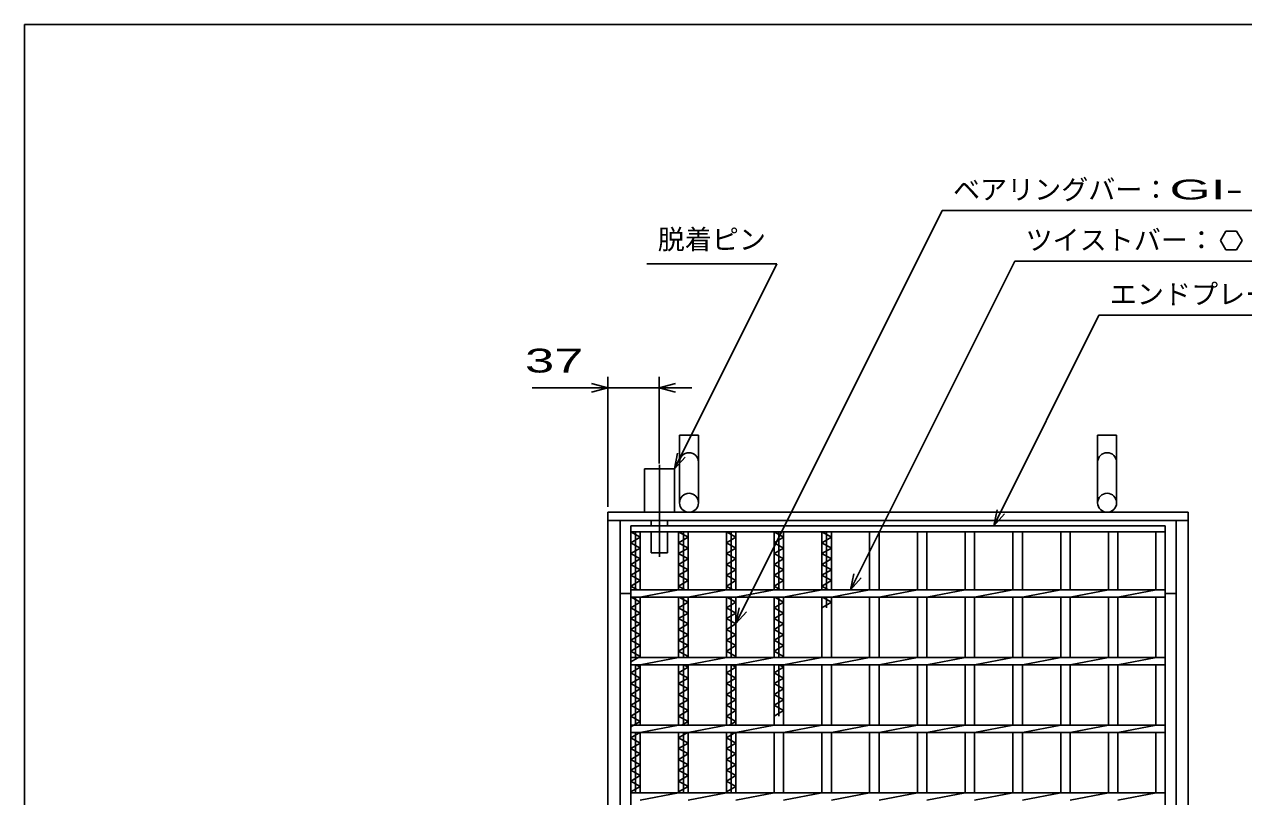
# Model space of a CAD drawing. Units: millimetres, scale not verified. Extents: x -1456 to 1385, y -1026 to 843.
# Drawn here: x -1383 to -482, y 272 to 843 of the extents above; entities that cross this region are included whole.
import ezdxf
from ezdxf.enums import TextEntityAlignment as Align

# ---------------------------------------------------------------- set-up
doc = ezdxf.new("R2010")
doc.units = ezdxf.units.MM
doc.header["$LTSCALE"] = 8
doc.linetypes.add('LONG_DASHED_DOTTED', pattern=[15.25, 12, -1.5, 0.25, -1.5])
for name, color, linetype, lineweight in [('0_2', 150, 'Continuous', 25), ('16', 3, 'Continuous', 25), ('19', 6, 'Continuous', 25), ('22', 4, 'Continuous', 25)]:
    doc.layers.add(name, color=color, linetype=linetype, lineweight=lineweight)
doc.styles.add('ベクトル', font='')
doc.styles.get('ベクトル').set_extended_font_data('ベクトル')

msp = doc.modelspace()

# ---------------------------------------------------------------- linework, layer by layer
at = {"layer": '0_2'}
for p, q in [((-1383.2, -917.2), (-1383.2, 842.8)), ((-1383.2, 842.8), (1384.8, 842.8))]:
    msp.add_line(p, q, dxfattribs=at)
at = {"layer": '16'}
for p, q in [((-935, 472.5), (-540, 472.5)), ((-935, 468), (-935, 472.5)), ((-540, 472.5), (-540, 468)), ((-540, 468), (-935, 468)), ((-935, -223), (-935, 468)), ((-935, 468), (-928, 468)), ((-928, 464), (-935, 468)), ((-935, 460), (-928, 464)), ((-928, 456), (-935, 460)), ((-931.5, 425.25), (-931.5, 468)), ((-928, 425.25), (-928, 468)), ((-899.7, 425.25), (-899.7, 468)), ((-899.7, 468), (-892.7, 468)), ((-892.7, 464), (-899.7, 468)), ((-899.7, 460), (-892.7, 464)), ((-892.7, 456), (-899.7, 460)), ((-896.2, 425.25), (-896.2, 468)), ((-892.7, 425.25), (-892.7, 468)), ((-864.4, 425.25), (-864.4, 468)), ((-864.4, 468), (-857.4, 468)), ((-857.4, 464), (-864.4, 468)), ((-864.4, 460), (-857.4, 464)), ((-857.4, 456), (-864.4, 460)), ((-860.9, 425.25), (-860.9, 468)), ((-857.4, 425.25), (-857.4, 468)), ((-829.1, 425.25), (-829.1, 468)), ((-829.1, 468), (-822.1, 468)), ((-822.1, 464), (-829.1, 468)), ((-829.1, 460), (-822.1, 464)), ((-822.1, 456), (-829.1, 460)), ((-825.6, 425.25), (-825.6, 468)), ((-822.1, 425.25), (-822.1, 468)), ((-793.8, 425.25), (-793.8, 468)), ((-793.8, 468), (-786.8, 468)), ((-786.8, 464), (-793.8, 468)), ((-793.8, 460), (-786.8, 464)), ((-786.8, 456), (-793.8, 460)), ((-790.3, 425.25), (-790.3, 468)), ((-786.8, 425.25), (-786.8, 468)), ((-758.5, 425.25), (-758.5, 468)), ((-758.5, 468), (-751.5, 468)), ((-751.5, 425.25), (-751.5, 468)), ((-723.2, 425.25), (-723.2, 468)), ((-723.2, 468), (-716.2, 468)), ((-716.2, 425.25), (-716.2, 468)), ((-687.9, 425.25), (-687.9, 468)), ((-687.9, 468), (-680.9, 468)), ((-680.9, 425.25), (-680.9, 468)), ((-652.6, 425.25), (-652.6, 468)), ((-652.6, 468), (-645.6, 468)), ((-645.6, 425.25), (-645.6, 468)), ((-617.3, 425.25), (-617.3, 468)), ((-617.3, 468), (-610.3, 468)), ((-610.3, 425.25), (-610.3, 468)), ((-582, 425.25), (-582, 468)), ((-582, 468), (-575, 468)), ((-575, 425.25), (-575, 468)), ((-547, 425.25), (-547, 468)), ((-547, 468), (-540, 468)), ((-540, -223), (-540, 468)), ((-935, 452), (-928, 456)), ((-928, 448), (-935, 452)), ((-899.7, 452), (-892.7, 456)), ((-892.7, 448), (-899.7, 452)), ((-864.4, 452), (-857.4, 456)), ((-857.4, 448), (-864.4, 452)), ((-829.1, 452), (-822.1, 456)), ((-822.1, 448), (-829.1, 452)), ((-793.8, 452), (-786.8, 456)), ((-786.8, 448), (-793.8, 452)), ((-935, 444), (-928, 448)), ((-928, 440), (-935, 444)), ((-899.7, 444), (-892.7, 448)), ((-892.7, 440), (-899.7, 444)), ((-864.4, 444), (-857.4, 448)), ((-857.4, 440), (-864.4, 444)), ((-829.1, 444), (-822.1, 448)), ((-822.1, 440), (-829.1, 444)), ((-793.8, 444), (-786.8, 448)), ((-786.8, 440), (-793.8, 444)), ((-935, 436), (-928, 440)), ((-928, 432), (-935, 436)), ((-899.7, 436), (-892.7, 440)), ((-892.7, 432), (-899.7, 436)), ((-864.4, 436), (-857.4, 440)), ((-857.4, 432), (-864.4, 436)), ((-829.1, 436), (-822.1, 440)), ((-822.1, 432), (-829.1, 436)), ((-793.8, 436), (-786.8, 440)), ((-786.8, 432), (-793.8, 436)), ((-935, 428), (-928, 432)), ((-930.188, 425.25), (-935, 428)), ((-935, 425.25), (-540, 425.25)), ((-935, 419.75), (-935, 425.25)), ((-928, 419.75), (-899.7, 425.25)), ((-899.7, 428), (-892.7, 432)), ((-894.888, 425.25), (-899.7, 428)), ((-892.7, 419.75), (-864.4, 425.25)), ((-864.4, 428), (-857.4, 432)), ((-859.588, 425.25), (-864.4, 428)), ((-857.4, 419.75), (-829.1, 425.25)), ((-829.1, 428), (-822.1, 432)), ((-824.287, 425.25), (-829.1, 428)), ((-822.1, 419.75), (-793.8, 425.25)), ((-793.8, 428), (-786.8, 432)), ((-788.987, 425.25), (-793.8, 428)), ((-786.8, 419.75), (-758.5, 425.25)), ((-751.5, 419.75), (-723.2, 425.25)), ((-716.2, 419.75), (-687.9, 425.25)), ((-680.9, 419.75), (-652.6, 425.25)), ((-645.6, 419.75), (-617.3, 425.25)), ((-610.3, 419.75), (-582, 425.25)), ((-575, 419.75), (-546.7, 425.25)), ((-540, 419.75), (-540, 425.25)), ((-935, 419.75), (-540, 419.75)), ((-935, 412), (-928, 416)), ((-928, 416), (-934.562, 419.75)), ((-931.5, 375.25), (-931.5, 419.75)), ((-928, 375.25), (-928, 419.75)), ((-899.7, 375.25), (-899.7, 419.75)), ((-899.7, 412), (-892.7, 416)), ((-892.7, 416), (-899.263, 419.75)), ((-896.2, 375.25), (-896.2, 419.75)), ((-892.7, 375.25), (-892.7, 419.75)), ((-864.4, 375.25), (-864.4, 419.75)), ((-864.4, 412), (-857.4, 416)), ((-857.4, 416), (-863.963, 419.75)), ((-860.9, 375.25), (-860.9, 419.75)), ((-857.4, 375.25), (-857.4, 419.75)), ((-829.1, 375.25), (-829.1, 419.75)), ((-829.1, 412), (-822.1, 416)), ((-822.1, 416), (-828.662, 419.75)), ((-825.6, 375.25), (-825.6, 419.75)), ((-822.1, 375.25), (-822.1, 419.75)), ((-793.8, 375.25), (-793.8, 419.75)), ((-793.8, 412), (-786.8, 416)), ((-786.8, 416), (-793.362, 419.75)), ((-790.3, 412), (-790.3, 419.75)), ((-786.8, 375.25), (-786.8, 419.75)), ((-758.5, 375.25), (-758.5, 419.75)), ((-751.5, 375.25), (-751.5, 419.75)), ((-723.2, 375.25), (-723.2, 419.75)), ((-716.2, 375.25), (-716.2, 419.75)), ((-687.9, 375.25), (-687.9, 419.75)), ((-680.9, 375.25), (-680.9, 419.75)), ((-652.6, 375.25), (-652.6, 419.75)), ((-645.6, 375.25), (-645.6, 419.75)), ((-617.3, 375.25), (-617.3, 419.75)), ((-610.3, 375.25), (-610.3, 419.75)), ((-582, 375.25), (-582, 419.75)), ((-575, 375.25), (-575, 419.75)), ((-547, 375.25), (-547, 419.75)), ((-928, 408), (-935, 412)), ((-935, 404), (-928, 408)), ((-892.7, 408), (-899.7, 412)), ((-899.7, 404), (-892.7, 408)), ((-857.4, 408), (-864.4, 412)), ((-864.4, 404), (-857.4, 408)), ((-822.1, 408), (-829.1, 412)), ((-829.1, 404), (-822.1, 408)), ((-928, 400), (-935, 404)), ((-935, 396), (-928, 400)), ((-892.7, 400), (-899.7, 404)), ((-899.7, 396), (-892.7, 400)), ((-857.4, 400), (-864.4, 404)), ((-864.4, 396), (-857.4, 400)), ((-822.1, 400), (-829.1, 404)), ((-829.1, 396), (-822.1, 400)), ((-928, 392), (-935, 396)), ((-935, 388), (-928, 392)), ((-928, 384), (-935, 388)), ((-892.7, 392), (-899.7, 396)), ((-899.7, 388), (-892.7, 392)), ((-892.7, 384), (-899.7, 388)), ((-857.4, 392), (-864.4, 396)), ((-864.4, 388), (-857.4, 392)), ((-857.4, 384), (-864.4, 388)), ((-822.1, 392), (-829.1, 396)), ((-829.1, 388), (-822.1, 392)), ((-822.1, 384), (-829.1, 388)), ((-935, 380), (-928, 384)), ((-928, 376), (-935, 380)), ((-899.7, 380), (-892.7, 384)), ((-892.7, 376), (-899.7, 380)), ((-864.4, 380), (-857.4, 384)), ((-857.4, 376), (-864.4, 380)), ((-829.1, 380), (-822.1, 384)), ((-822.1, 376), (-829.1, 380)), ((-935, 372), (-928, 376)), ((-935, 375.25), (-540, 375.25)), ((-935, 369.75), (-935, 375.25)), ((-935, 369.75), (-540, 369.75)), ((-931.5, 325.25), (-931.5, 369.75)), ((-928, 368), (-931.062, 369.75)), ((-928, 369.75), (-899.7, 375.25)), ((-928, 325.25), (-928, 369.75)), ((-899.7, 325.25), (-899.7, 369.75)), ((-896.2, 325.25), (-896.2, 369.75)), ((-892.7, 368), (-895.763, 369.75)), ((-894.013, 375.25), (-892.7, 376)), ((-892.7, 369.75), (-864.4, 375.25)), ((-892.7, 325.25), (-892.7, 369.75)), ((-864.4, 325.25), (-864.4, 369.75)), ((-860.9, 325.25), (-860.9, 369.75)), ((-857.4, 368), (-860.463, 369.75)), ((-858.713, 375.25), (-857.4, 376)), ((-857.4, 369.75), (-829.1, 375.25)), ((-857.4, 325.25), (-857.4, 369.75)), ((-829.1, 325.25), (-829.1, 369.75)), ((-825.6, 332), (-825.6, 369.75)), ((-822.1, 368), (-825.162, 369.75)), ((-823.412, 375.25), (-822.1, 376)), ((-822.1, 369.75), (-793.8, 375.25)), ((-822.1, 325.25), (-822.1, 369.75)), ((-793.8, 325.25), (-793.8, 369.75)), ((-786.8, 369.75), (-758.5, 375.25)), ((-786.8, 325.25), (-786.8, 369.75)), ((-758.5, 325.25), (-758.5, 369.75)), ((-751.5, 369.75), (-723.2, 375.25)), ((-751.5, 325.25), (-751.5, 369.75)), ((-723.2, 325.25), (-723.2, 369.75)), ((-716.2, 369.75), (-687.9, 375.25)), ((-716.2, 325.25), (-716.2, 369.75)), ((-687.9, 325.25), (-687.9, 369.75)), ((-680.9, 369.75), (-652.6, 375.25)), ((-680.9, 325.25), (-680.9, 369.75)), ((-652.6, 325.25), (-652.6, 369.75)), ((-645.6, 369.75), (-617.3, 375.25)), ((-645.6, 325.25), (-645.6, 369.75)), ((-617.3, 325.25), (-617.3, 369.75)), ((-610.3, 369.75), (-582, 375.25)), ((-610.3, 325.25), (-610.3, 369.75)), ((-582, 325.25), (-582, 369.75)), ((-575, 369.75), (-546.7, 375.25)), ((-575, 325.25), (-575, 369.75)), ((-547, 325.25), (-547, 369.75)), ((-540, 369.75), (-540, 375.25)), ((-935, 364), (-928, 368)), ((-928, 360), (-935, 364)), ((-899.7, 364), (-892.7, 368)), ((-892.7, 360), (-899.7, 364)), ((-864.4, 364), (-857.4, 368)), ((-857.4, 360), (-864.4, 364)), ((-829.1, 364), (-822.1, 368)), ((-822.1, 360), (-829.1, 364)), ((-935, 356), (-928, 360)), ((-928, 352), (-935, 356)), ((-935, 348), (-928, 352)), ((-899.7, 356), (-892.7, 360)), ((-892.7, 352), (-899.7, 356)), ((-899.7, 348), (-892.7, 352)), ((-864.4, 356), (-857.4, 360)), ((-857.4, 352), (-864.4, 356)), ((-864.4, 348), (-857.4, 352)), ((-829.1, 356), (-822.1, 360)), ((-822.1, 352), (-829.1, 356)), ((-829.1, 348), (-822.1, 352)), ((-928, 344), (-935, 348)), ((-935, 340), (-928, 344)), ((-892.7, 344), (-899.7, 348)), ((-899.7, 340), (-892.7, 344)), ((-857.4, 344), (-864.4, 348)), ((-864.4, 340), (-857.4, 344)), ((-822.1, 344), (-829.1, 348)), ((-829.1, 340), (-822.1, 344)), ((-928, 336), (-935, 340)), ((-935, 332), (-928, 336)), ((-892.7, 336), (-899.7, 340)), ((-899.7, 332), (-892.7, 336)), ((-857.4, 336), (-864.4, 340)), ((-864.4, 332), (-857.4, 336)), ((-822.1, 336), (-829.1, 340)), ((-829.1, 332), (-822.1, 336)), ((-928, 328), (-935, 332)), ((-935, 324), (-928, 328)), ((-935, 325.25), (-540, 325.25)), ((-935, 319.75), (-935, 325.25)), ((-928, 319.75), (-899.7, 325.25)), ((-892.7, 328), (-899.7, 332)), ((-897.513, 325.25), (-892.7, 328)), ((-892.7, 319.75), (-864.4, 325.25)), ((-857.4, 328), (-864.4, 332)), ((-862.213, 325.25), (-857.4, 328)), ((-857.4, 319.75), (-829.1, 325.25)), ((-822.1, 319.75), (-793.8, 325.25)), ((-786.8, 319.75), (-758.5, 325.25)), ((-751.5, 319.75), (-723.2, 325.25)), ((-716.2, 319.75), (-687.9, 325.25)), ((-680.9, 319.75), (-652.6, 325.25)), ((-645.6, 319.75), (-617.3, 325.25)), ((-610.3, 319.75), (-582, 325.25)), ((-575, 319.75), (-546.7, 325.25)), ((-540, 319.75), (-540, 325.25)), ((-935, 319.75), (-540, 319.75)), ((-935, 316), (-928.438, 319.75)), ((-928, 312), (-935, 316)), ((-931.5, 275.25), (-931.5, 319.75)), ((-928, 275.25), (-928, 319.75)), ((-899.7, 275.25), (-899.7, 319.75)), ((-899.7, 316), (-893.138, 319.75)), ((-892.7, 312), (-899.7, 316)), ((-896.2, 275.25), (-896.2, 319.75)), ((-892.7, 275.25), (-892.7, 319.75)), ((-864.4, 275.25), (-864.4, 319.75)), ((-864.4, 316), (-857.838, 319.75)), ((-857.4, 312), (-864.4, 316)), ((-860.9, 275.25), (-860.9, 319.75)), ((-857.4, 275.25), (-857.4, 319.75)), ((-829.1, 275.25), (-829.1, 319.75)), ((-822.1, 275.25), (-822.1, 319.75)), ((-793.8, 275.25), (-793.8, 319.75)), ((-786.8, 275.25), (-786.8, 319.75)), ((-758.5, 275.25), (-758.5, 319.75)), ((-751.5, 275.25), (-751.5, 319.75)), ((-723.2, 275.25), (-723.2, 319.75)), ((-716.2, 275.25), (-716.2, 319.75)), ((-687.9, 275.25), (-687.9, 319.75)), ((-680.9, 275.25), (-680.9, 319.75)), ((-652.6, 275.25), (-652.6, 319.75)), ((-645.6, 275.25), (-645.6, 319.75)), ((-617.3, 275.25), (-617.3, 319.75)), ((-610.3, 275.25), (-610.3, 319.75)), ((-582, 275.25), (-582, 319.75)), ((-575, 275.25), (-575, 319.75)), ((-547, 275.25), (-547, 319.75)), ((-935, 308), (-928, 312)), ((-928, 304), (-935, 308)), ((-899.7, 308), (-892.7, 312)), ((-892.7, 304), (-899.7, 308)), ((-864.4, 308), (-857.4, 312)), ((-857.4, 304), (-864.4, 308)), ((-935, 300), (-928, 304)), ((-928, 296), (-935, 300)), ((-899.7, 300), (-892.7, 304)), ((-892.7, 296), (-899.7, 300)), ((-864.4, 300), (-857.4, 304)), ((-857.4, 296), (-864.4, 300)), ((-935, 292), (-928, 296)), ((-928, 288), (-935, 292)), ((-899.7, 292), (-892.7, 296)), ((-892.7, 288), (-899.7, 292)), ((-864.4, 292), (-857.4, 296)), ((-857.4, 288), (-864.4, 292)), ((-935, 284), (-928, 288)), ((-928, 280), (-935, 284)), ((-935, 276), (-928, 280)), ((-899.7, 284), (-892.7, 288)), ((-892.7, 280), (-899.7, 284)), ((-899.7, 276), (-892.7, 280)), ((-864.4, 284), (-857.4, 288)), ((-857.4, 280), (-864.4, 284)), ((-864.4, 276), (-857.4, 280)), ((-933.688, 275.25), (-935, 276)), ((-935, 275.25), (-540, 275.25)), ((-935, 269.75), (-935, 275.25)), ((-928, 269.75), (-899.7, 275.25)), ((-898.388, 275.25), (-899.7, 276)), ((-892.7, 269.75), (-864.4, 275.25)), ((-863.088, 275.25), (-864.4, 276)), ((-857.4, 269.75), (-829.1, 275.25)), ((-822.1, 269.75), (-793.8, 275.25)), ((-786.8, 269.75), (-758.5, 275.25)), ((-751.5, 269.75), (-723.2, 275.25)), ((-716.2, 269.75), (-687.9, 275.25)), ((-680.9, 269.75), (-652.6, 275.25)), ((-645.6, 269.75), (-617.3, 275.25)), ((-610.3, 269.75), (-582, 275.25)), ((-575, 269.75), (-546.7, 275.25)), ((-540, 269.75), (-540, 275.25))]:
    msp.add_line(p, q, dxfattribs=at)
at = {"layer": '19'}
for p, q in [((-899, 489.5), (-899, 539.5)), ((-899, 539.5), (-885, 539.5)), ((-885, 489.5), (-885, 539.5)), ((-590, 489.5), (-590, 539.5)), ((-590, 539.5), (-576, 539.5)), ((-576, 489.5), (-576, 539.5)), ((-924.85, 482.5), (-924.85, 514.5)), ((-924.85, 514.5), (-902.85, 514.5)), ((-902.85, 514.5), (-902.85, 482.5)), ((-952, 482.5), (-523, 482.5)), ((-952, -237.5), (-952, 482.5)), ((-523, -237.5), (-523, 482.5)), ((-952, 476.5), (-523, 476.5)), ((-943, -231.5), (-943, 476.5)), ((-919.85, 472.5), (-919.85, 476.5)), ((-907.85, 472.5), (-907.85, 476.5)), ((-532, -231.5), (-532, 476.5)), ((-919.85, 452.5), (-919.85, 468)), ((-907.85, 452.5), (-907.85, 468)), ((-919.85, 452.5), (-907.85, 452.5)), ((-943, 422.5), (-935, 422.5)), ((-540, 422.5), (-532, 422.5))]:
    msp.add_line(p, q, dxfattribs=at)
at = {"layer": '19', "linetype": 'LONG_DASHED_DOTTED'}
msp.add_line((-913.85, 517.5), (-913.85, 449.5), dxfattribs=at)
at = {"layer": '19'}
for centre in [(-892, 489.5), (-583, 489.5)]:
    msp.add_circle(centre, 7, dxfattribs=at)
for centre in [(-892, 519.5), (-583, 519.5)]:
    msp.add_arc(centre, 7, 0, 180, dxfattribs=at)
at = {"layer": '22'}
for p, q in [((-857.4, 400.25), (-704.9, 705.25)), ((-704.9, 705.25), (-336.9, 705.25)), ((-495.274, 690.212), (-499.274, 683.284)), ((-487.274, 690.212), (-495.274, 690.212)), ((-483.275, 683.2), (-487.274, 690.212)), ((-499.274, 683.284), (-495.274, 676.356)), ((-495.274, 676.356), (-487.274, 676.356)), ((-487.274, 676.356), (-483.274, 683.284)), ((-772.65, 425.25), (-651.275, 668)), ((-651.275, 668), (-415.275, 668)), ((-923.1, 666), (-827.1, 666)), ((-902.85, 514.5), (-827.1, 666)), ((-666.75, 472.5), (-589, 628)), ((-589, 628), (-253, 628)), ((-952, 574.5), (-964, 577.7)), ((-952, 486.5), (-952, 582.5)), ((-914, 518.496), (-914, 582.5)), ((-914, 574.5), (-902, 577.7)), ((-1008, 574.5), (-952, 574.5)), ((-964, 571.3), (-952, 574.5)), ((-952, 574.5), (-914, 574.5)), ((-902, 571.3), (-914, 574.5)), ((-914, 574.5), (-890, 574.5)), ((-902.85, 514.5), (-900.45, 526.18)), ((-902.85, 514.5), (-894.85, 523.3)), ((-666.75, 472.5), (-664.35, 484.18)), ((-666.75, 472.5), (-658.75, 481.3)), ((-772.65, 425.25), (-770.25, 436.93)), ((-772.65, 425.25), (-764.65, 434.05)), ((-857.4, 400.25), (-855, 411.93)), ((-857.4, 400.25), (-849.4, 409.05))]:
    msp.add_line(p, q, dxfattribs=at)

# ---------------------------------------------------------------- texts
at = {"layer": '22', "color": 2, "style": 'ベクトル'}
for s, p in [('ベアリングバー：', (-696.9, 720.85)), ('脱着ピン', (-915.1, 684)), ('ツイストバー：', (-643.275, 683.6)), ('エンドプレート：', (-581, 643.6))]:
    msp.add_text(s, height=14.66, dxfattribs=at).set_placement(p, align=Align.MIDDLE_LEFT)
for s, height, width, p in [('GI-', 14.66, 2, (-536.9, 720.85)), (' 37 ', 17.6, 1.65, (-1024, 594.5))]:
    msp.add_text(s, height=height, dxfattribs=dict(at, width=width)).set_placement(p, align=Align.MIDDLE_LEFT)

doc.saveas('drawing.dxf')
